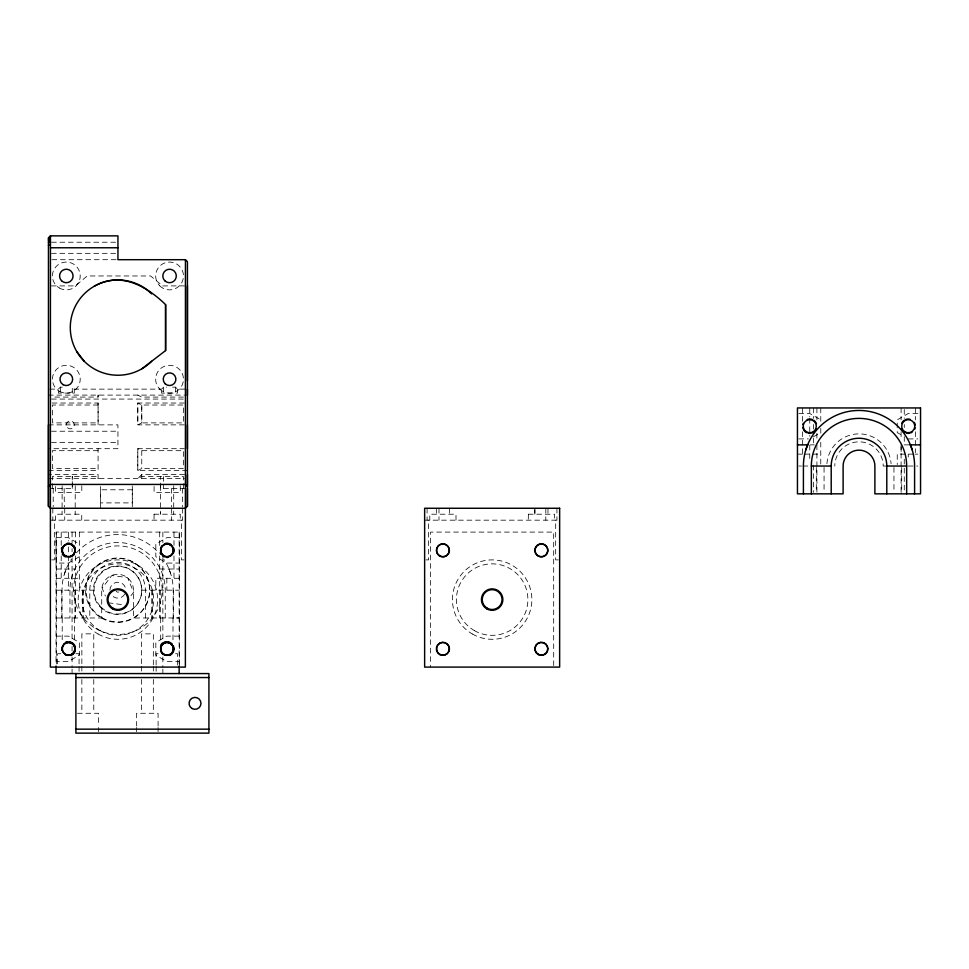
<?xml version="1.0" encoding="UTF-8"?>
<svg xmlns="http://www.w3.org/2000/svg" width="969" height="969" viewBox="0 0 969 969"><rect width="100%" height="100%" fill="white"/><g stroke="black" fill="none" stroke-linecap="round" stroke-linejoin="round"><path stroke-width="0.73" stroke-dasharray="4.84 3.63" d="M52.423 488.412L52.423 476.494L98.087 476.494L98.087 478.48L98.087 474.507L48.45 474.507M72.275 488.412L72.275 476.494L72.275 488.412L50.436 488.412M98.087 403.031L98.087 424.87L98.087 403.031L48.45 403.031M98.087 397.084L98.087 395.098L98.087 397.084L52.423 397.084M100.546 508.265L100.546 485.929M132.305 506.775L132.305 485.929M156.118 665.061L156.118 653.712L159.255 653.712M177.557 665.061L177.557 653.712L174.42 653.712M64.402 574.048L66.231 568.912M130.985 595.693L133.625 592.253L127.545 577.585L111.798 575.513L102.133 588.11L105.451 596.117M49.867 389.138L58.382 389.138L60.357 387.152L63.336 387.152M72.275 393.111L72.275 387.152L74.262 389.138L161.617 389.138L163.604 387.152L166.583 387.152M184.485 474.507L141.765 474.507L137.792 478.48L141.765 476.494L183.456 476.494L183.456 488.412M79.361 556.703L68.363 563.062L56.057 563.062L56.057 537.65L68.363 537.65L79.361 543.997M813.439 436.801L820.767 432.562M187.429 470.534L137.792 470.534L137.792 448.695L141.765 450.682L183.456 450.682L183.456 468.56L141.765 468.56L137.792 470.534L137.792 448.695L184.413 448.695M51.466 242.226L117.939 242.226M51.466 253.333L117.939 253.333M51.938 259.692L116.437 259.692M51.43 285.903L75.291 285.903L87.21 275.971L150.655 275.971L162.574 285.903L187.429 285.903M172.543 387.152L175.51 387.152L177.497 389.138L187.429 389.138M48.45 395.098L187.429 395.098M183.456 397.084L141.765 397.084L137.792 395.098M51.466 399.071L184.401 399.071M184.413 403.031L137.792 403.031L137.792 424.87L187.429 424.87M98.087 405.018L52.423 405.018L52.423 422.896L98.087 422.896M798.831 413.509L809.769 413.509L820.767 419.856M917.813 413.509L908.244 413.509L897.233 419.856L897.233 432.562L903.35 436.098M48.45 424.87L117.939 424.87L117.939 448.695L48.45 448.695M51.466 431.229L117.939 431.229M798.831 438.921L808.4 438.921M908.244 438.921L917.813 438.921M51.466 442.348L117.939 442.348M810.266 444.868L814.251 444.868M904.089 444.868L909.067 444.868M98.087 450.682L52.423 450.682L52.423 468.56L98.087 468.56M797.451 454.134L802.926 454.134M804.294 454.134L820.767 454.134M913.719 454.134L897.246 454.134L897.246 464.551M915.087 454.134L917.813 454.134M798.819 466.041L801.557 466.041M802.926 466.041L809.757 466.041M885.872 466.041L883.219 466.041A24.225 24.225 0 0 0 859.006 441.828A24.225 24.225 0 0 0 834.781 466.041M908.244 466.041L917.813 466.041M48.45 470.534L98.087 470.534L98.087 448.695M48.45 478.48L184.449 478.48M185.442 488.412L160.575 488.412L160.575 476.494M64.148 488.412L64.329 506.848M154.023 514.212L180.282 514.212L180.222 520.171M528.287 514.212L554.559 514.212L554.498 520.171M50.376 520.171L185.382 520.171M424.64 520.171L559.646 520.171M179.132 537.65L166.838 537.65L155.827 543.997L155.827 556.703L166.838 563.062L179.132 563.062M51.696 559.876L54.349 559.876L54.349 520.171M184.062 559.876L181.409 559.876L181.409 520.171M425.96 559.876L428.613 559.876L428.613 520.171M558.326 559.876L555.673 559.876L555.673 520.171M56.045 569.009L75.509 569.009M159.679 569.009L179.144 569.009M56.045 578.275L79.349 578.275M179.144 578.275L155.839 578.275L155.839 590.182M56.045 590.182L94.054 590.182M141.704 590.182L179.144 590.182M56.045 617.98L101.709 617.98L101.709 590.182A15.879 15.879 0 0 1 117.6 574.302A15.879 15.879 0 0 1 133.48 590.182L133.48 617.98L179.144 617.98L174.19 617.98M56.045 636.124L68.351 636.124L79.349 642.471L79.349 655.177L68.351 661.536L56.045 661.536M179.132 636.124L166.838 636.124L155.827 642.471L155.827 655.177L166.838 661.536L179.132 661.536M60.768 653.712L57.631 653.712L57.631 665.061M75.933 653.712L79.07 653.712L79.07 665.061M77.459 713.281L98.535 713.281L98.535 726.047M108.213 602.791L123.959 604.862M168.957 568.912L170.786 574.048M915.39 407.949L915.39 419.868M915.39 431.786L915.39 452.644M908.244 454.134L908.244 457.114M904.271 409.451L904.271 418.499M904.271 424.519L904.271 427.535M904.271 436.571L904.271 444.117M904.271 459.185L904.271 466.719M904.271 468.221L904.271 492.337M901.691 467.506L901.691 493.839M901.097 407.949L901.097 419.868M901.097 431.786L901.097 437.746M901.097 446.685L901.097 454.134M901.097 444.868L901.097 492.361M893.951 467.506L893.951 492.373M824.062 467.506L824.062 492.373M820.767 407.949L820.767 422.847M820.767 428.322L820.767 433.276M820.767 442.215L820.767 464.551M816.903 407.949L816.903 419.868M816.903 433.276L816.903 439.236M816.915 444.868L816.915 492.361M816.31 467.506L816.31 492.373M813.488 407.949L813.488 418.499M813.488 424.519L813.488 429.037M813.488 438.085L813.488 445.619M813.488 465.205L813.488 492.337M809.757 407.949L809.757 416.888M809.757 418.378L809.757 436.256M809.757 445.195L809.757 460.093M802.611 407.949L802.611 421.358M802.611 431.786L802.611 454.134M556.933 508.265L556.933 520.171M553.687 665.594L553.687 532.09L430.599 532.09L430.599 667.096M548.006 508.265L547.945 514.212M545.813 508.265L545.813 520.171M534.9 508.265L534.9 514.212M534.84 509.755L534.84 514.212M528.347 514.212L528.287 520.171M455.999 520.171L455.999 514.212L429.8 514.212L429.8 520.171M449.446 508.265L449.446 514.212M438.993 508.265L438.993 520.171M436.353 508.265L436.353 514.212M427.087 508.265L427.087 520.171M182.656 488.412L182.656 506.848M182.656 508.265L182.656 520.171M180.282 485.76L180.282 492.373L154.083 492.373L154.083 485.76M179.422 665.594L179.422 532.09L56.045 532.09L56.045 664.552M179.144 532.09L179.144 664.552M177.497 389.138L177.497 393.111L161.617 393.111L161.617 389.138M175.51 387.152L175.51 393.111M173.984 532.09L173.984 545.499M173.984 555.927L173.984 578.275M173.73 485.76L173.681 514.212M173.39 590.182L173.39 617.98M173.185 617.98L173.185 590.182A55.596 55.596 0 0 0 163.822 559.307M172.991 617.98L172.991 641.805M171.549 488.412L171.549 506.848M171.549 508.265L171.549 520.171M166.838 578.275L166.838 590.182M165.239 617.98L165.239 590.182A47.651 47.651 0 0 0 117.6 542.531A47.651 47.651 0 0 0 69.95 590.182L69.95 617.98M163.604 387.152L163.604 393.111M163.604 476.494L163.604 488.412M162.865 532.09L162.865 542.64M162.865 557.708L162.865 640.521M162.865 657.043L162.865 667.556M162.865 669.058L162.865 673.576M160.636 485.76L160.636 514.212L160.575 509.755M160.684 617.98L160.684 641.805M160.285 590.182L160.285 617.98M159.691 532.09L159.691 545.499M159.691 555.927L159.679 617.98M158.092 726.047L158.092 713.281L136.653 713.281L136.653 726.047M158.092 727.465L158.092 731.716M156.118 666.478L156.118 672.159M154.083 514.212L154.023 520.171M153.332 664.746L153.332 633.859L141.413 633.859L141.413 664.746M153.332 666.224L153.332 672.098M153.332 679.451L153.332 713.281M152.533 590.182L152.533 617.98M151.745 590.182L151.745 617.98M145.386 617.98L145.386 590.182A27.798 27.798 0 0 0 117.6 562.395A27.798 27.798 0 0 0 89.802 590.182L89.802 617.98M141.765 450.682L141.765 468.56M141.765 474.507L141.765 478.48M141.413 666.224L141.413 672.098M141.413 679.451L141.413 713.281M136.653 727.465L136.653 731.716M98.535 727.465L98.535 731.716M93.775 664.746L93.775 633.859L81.856 633.859L81.856 664.746M93.775 666.224L93.775 672.098M93.775 679.451L93.775 713.281M83.443 590.182L83.443 617.98M82.656 590.182L82.656 617.98M81.796 485.76L81.796 492.373L55.584 492.373L55.584 485.76M81.735 520.171L81.735 514.212L55.536 514.212L55.536 520.171M81.856 666.224L81.856 672.098M81.856 679.451L81.856 713.281M79.349 532.09L79.349 590.182M79.07 666.478L79.07 672.159M75.497 532.09L75.497 544.009M75.497 555.927L75.509 617.98M75.243 485.76L75.182 514.212M74.904 590.182L74.904 617.98M74.504 617.98L74.504 641.805M74.262 389.138L74.262 393.111L58.382 393.111L58.382 389.138M72.069 532.09L72.069 542.64M72.069 548.66L72.069 551.676M72.069 557.708L72.069 640.521M72.069 646.529L72.069 651.035M72.069 657.043L72.069 667.556M72.069 669.058L72.069 673.576M68.351 532.09L68.351 541.029M68.351 546.988L68.351 554.438M68.351 555.927L68.351 590.182M64.729 508.265L64.729 520.171M62.137 485.76L62.077 514.212M62.198 617.98L62.198 641.805M62.004 617.98L62.004 590.182A55.596 55.596 0 0 1 71.367 559.307M61.798 590.182L61.798 617.98M61.204 532.09L61.204 545.499M61.204 555.927L61.204 578.275M60.357 387.152L60.357 393.111M56.335 532.09L56.335 667.096M53.21 488.412L53.21 506.848M52.823 508.265L52.823 520.171M826.932 463.679A32.159 32.159 0 0 1 859.006 433.882A32.159 32.159 0 0 1 891.08 463.679M76.406 552.851A55.596 55.596 0 0 1 158.783 552.851M124.759 594.154A7.946 7.946 0 0 1 112.259 595.802M109.933 590.182A7.946 7.946 0 0 1 117.879 582.248A7.946 7.946 0 0 1 125.825 590.182M118.872 591.902A1.986 1.986 0 0 1 116.159 591.175M141.765 405.018L141.765 422.896L137.792 424.87L137.792 403.031L141.765 405.018L183.456 405.018L183.456 422.896L141.765 422.896L141.765 405.018M132.305 489.793L100.546 489.793L100.546 502.899L132.305 502.899L132.305 489.793M474.277 630.54A35.732 35.732 0 0 0 527.887 599.593A35.732 35.732 0 0 0 474.277 568.646A35.732 35.732 0 0 0 474.277 630.54M472.291 633.98A39.705 39.705 0 0 0 531.848 599.593A39.705 39.705 0 0 0 472.291 565.206A39.705 39.705 0 0 0 472.291 633.98M105.488 611.16A24.225 24.225 0 0 0 141.813 590.182A24.225 24.225 0 0 0 105.488 569.203A24.225 24.225 0 0 0 105.488 611.16M101.515 618.04A32.159 32.159 0 0 0 149.759 590.182A32.159 32.159 0 0 0 101.515 562.335A32.159 32.159 0 0 0 101.515 618.04M100.013 630.54A35.732 35.732 0 0 0 153.611 599.593A35.732 35.732 0 0 0 100.013 568.646A35.732 35.732 0 0 0 100.013 630.54M98.026 633.98A39.705 39.705 0 0 0 157.584 599.593A39.705 39.705 0 0 0 98.026 565.206A39.705 39.705 0 0 0 98.026 633.98M101.999 617.701A31.771 31.771 0 0 0 149.65 590.182A31.771 31.771 0 0 0 101.999 562.674A31.771 31.771 0 0 0 101.999 617.701M101.03 607.03A23.825 23.825 0 0 0 140.893 596.347A23.825 23.825 0 0 0 111.714 567.168A23.825 23.825 0 0 0 101.03 607.03M95.737 628.53A44.271 44.271 0 0 0 162.15 590.182A44.271 44.271 0 0 0 95.737 551.846A44.271 44.271 0 0 0 95.737 628.53M67.479 427.68A3.973 3.973 0 0 0 74.129 425.9A3.973 3.973 0 0 0 69.259 421.043A3.973 3.973 0 0 0 67.479 427.68M59.375 391.246A13.893 13.893 0 0 0 80.221 379.206A13.893 13.893 0 0 0 59.375 367.178A13.893 13.893 0 0 0 59.375 391.246M159.728 389.041A13.893 13.893 0 0 0 182.984 382.803A13.893 13.893 0 0 0 165.965 365.785A13.893 13.893 0 0 0 159.728 389.041M159.728 285.794A13.893 13.893 0 0 0 182.984 279.569A13.893 13.893 0 0 0 165.965 262.551A13.893 13.893 0 0 0 159.728 285.794M59.375 288.011A13.893 13.893 0 0 0 80.221 275.971A13.893 13.893 0 0 0 59.375 263.931A13.893 13.893 0 0 0 59.375 288.011"/><path stroke-width="1.45" d="M187.429 474.507L187.429 506.278L185.442 508.265L50.376 508.265L48.45 506.278L48.45 424.87M141.765 368.862L165.59 350.572L165.59 304.605C145.98 285.637 120.386 271.308 94.114 286.327M187.429 448.695L187.429 424.87M187.429 395.098L187.429 389.138M187.429 380.744L187.429 285.903M805.808 449.907L807.649 444.771M48.45 486.426L50.436 484.439L185.442 484.439L187.429 486.426L187.429 261.678L185.442 259.692L117.939 259.692L117.939 235.867L50.436 235.867L48.45 237.853L48.45 506.278M48.45 238.192L50.436 236.279M48.45 239.198L50.436 237.466M48.45 240.809L50.436 239.355M48.45 242.892L50.436 241.826M48.45 245.314L50.436 244.697M50.436 247.773L117.939 247.773M797.451 444.868L807.928 444.868M910.073 444.868L920.55 444.868M811.356 493.839L811.356 466.041L831.208 466.041A27.798 27.798 0 0 1 859.006 438.254A27.798 27.798 0 0 1 886.792 466.041L886.792 493.839M886.792 466.041L906.657 466.041L906.657 493.839M75.897 677.537L208.916 677.537M75.897 729.16L208.916 729.16M76.672 351.42L84.242 361.28A47.651 47.651 0 0 0 151.636 361.28M910.363 444.771L912.204 449.907M914.591 493.839L914.591 466.041A55.596 55.596 0 0 0 859.006 410.456A55.596 55.596 0 0 0 803.41 466.041L803.41 493.839M831.208 466.041L831.208 493.839M187.429 488.412L187.429 506.278M185.442 259.692L185.382 667.096L50.376 667.096L50.436 235.867M179.144 666.054L179.144 673.576M165.59 304.605L165.59 350.572M75.897 673.576L75.897 733.133L208.916 733.133L208.916 673.576L56.045 673.576L56.045 666.054M811.356 466.041A47.651 47.651 0 0 1 859.006 418.39A47.651 47.651 0 0 1 906.657 466.041M915.208 427.801A7.146 7.146 0 0 1 914.76 429.134M912.047 432.259A7.146 7.146 0 0 1 910.787 432.889M909.443 433.252A7.146 7.146 0 0 1 906.645 433.179M905.325 432.731A7.146 7.146 0 0 1 903.047 431.12M902.187 430.018A7.146 7.146 0 0 1 901.558 428.758M901.715 423.296A7.146 7.146 0 0 1 904.44 420.158M905.688 419.529A7.146 7.146 0 0 1 909.83 419.238M914.288 422.411A7.146 7.146 0 0 1 915.281 425.016M816.286 429.134A7.146 7.146 0 0 1 814.675 431.399M813.572 432.259A7.146 7.146 0 0 1 812.313 432.889M810.968 433.252A7.146 7.146 0 0 1 808.17 433.179M806.85 432.731A7.146 7.146 0 0 1 803.713 430.018M803.083 428.758A7.146 7.146 0 0 1 802.72 427.402M802.792 424.616A7.146 7.146 0 0 1 803.24 423.296M807.213 419.529A7.146 7.146 0 0 1 812.688 419.686M813.899 420.376A7.146 7.146 0 0 1 816.443 423.659M160.503 647.135A6.553 6.553 0 0 1 168.533 642.495A6.553 6.553 0 0 1 173.16 650.526A6.553 6.553 0 0 1 165.142 655.153M163.555 654.499A6.553 6.553 0 0 1 161.157 652.101M173.512 646.275A7.146 7.146 0 0 1 173.354 651.749M172.664 652.961A7.146 7.146 0 0 1 169.381 655.504M160.999 644.688A7.146 7.146 0 0 1 163.034 642.774M164.282 642.144A7.146 7.146 0 0 1 165.638 641.781M168.424 641.853A7.146 7.146 0 0 1 169.757 642.302M170.968 643.004A7.146 7.146 0 0 1 172.022 643.913M75.316 650.417A7.146 7.146 0 0 1 70.894 655.504M65.795 642.144A7.146 7.146 0 0 1 67.152 641.781M69.938 641.853A7.146 7.146 0 0 1 71.27 642.302M72.481 643.004A7.146 7.146 0 0 1 75.025 646.275M66.655 642.495A6.553 6.553 0 0 1 74.843 649.678A6.553 6.553 0 0 1 65.068 654.499M62.016 650.526A6.553 6.553 0 0 1 62.016 647.135M63.712 644.191A6.553 6.553 0 0 1 65.068 643.15M173.512 547.8A7.146 7.146 0 0 1 173.354 553.275M168.025 557.393A7.146 7.146 0 0 1 166.632 557.502M163.906 556.872A7.146 7.146 0 0 1 162.695 556.182M160.781 554.159A7.146 7.146 0 0 1 160.151 552.899M165.638 543.306A7.146 7.146 0 0 1 168.424 543.379M169.757 543.827A7.146 7.146 0 0 1 170.968 544.517M166.838 543.803A6.553 6.553 0 0 1 173.378 550.356A6.553 6.553 0 0 1 166.838 556.909M165.142 556.678A6.553 6.553 0 0 1 163.555 556.024M162.198 554.983A6.553 6.553 0 0 1 160.503 552.051M160.503 548.66A6.553 6.553 0 0 1 162.198 545.717M163.555 544.675A6.553 6.553 0 0 1 165.142 544.021M68.363 543.803A6.553 6.553 0 0 1 70.059 556.678M66.667 556.678A6.553 6.553 0 0 1 66.667 544.021M74.189 554.486A7.146 7.146 0 0 1 73.269 555.552M65.432 556.872A7.146 7.146 0 0 1 62.307 554.159M61.386 548.757A7.146 7.146 0 0 1 61.834 547.437M67.164 543.306A7.146 7.146 0 0 1 69.95 543.379M71.282 543.827A7.146 7.146 0 0 1 72.493 544.517M73.547 545.438A7.146 7.146 0 0 1 75.037 547.8M84.242 361.28A47.651 47.651 0 0 1 84.242 293.898A47.651 47.651 0 0 1 151.636 293.898M920.55 407.949L797.451 407.949L797.451 493.839L843.115 493.839L843.115 466.041A15.879 15.879 0 0 1 859.006 450.161A15.879 15.879 0 0 1 874.886 466.041L874.886 493.839L920.55 493.839L920.55 407.949M559.646 508.265L424.64 508.265L424.64 667.096L559.646 667.096L559.646 508.265M538.11 654.499A6.553 6.553 0 0 0 547.933 648.83A6.553 6.553 0 0 0 538.11 643.15A6.553 6.553 0 0 0 538.11 654.499M439.635 654.499A6.553 6.553 0 0 0 449.459 648.83A6.553 6.553 0 0 0 439.635 643.15A6.553 6.553 0 0 0 439.635 654.499M438.703 555.37A6.553 6.553 0 0 0 449.362 551.482A6.553 6.553 0 0 0 440.665 544.203A6.553 6.553 0 0 0 438.703 555.37M537.08 555.298A6.553 6.553 0 0 0 547.812 551.603A6.553 6.553 0 0 0 539.248 544.154A6.553 6.553 0 0 0 537.08 555.298M486.789 608.871A10.72 10.72 0 0 0 502.863 599.593A10.72 10.72 0 0 0 486.789 590.303A10.72 10.72 0 0 0 486.789 608.871M538.207 654.329A6.359 6.359 0 0 0 547.739 648.83A6.359 6.359 0 0 0 538.207 643.319A6.359 6.359 0 0 0 538.207 654.329M487.177 608.181A9.932 9.932 0 0 0 502.075 599.593A9.932 9.932 0 0 0 487.177 590.993A9.932 9.932 0 0 0 487.177 608.181M538.207 555.855A6.359 6.359 0 0 0 547.739 550.356A6.359 6.359 0 0 0 538.207 544.844A6.359 6.359 0 0 0 538.207 555.855M439.732 555.855A6.359 6.359 0 0 0 449.265 550.356A6.359 6.359 0 0 0 439.732 544.844A6.359 6.359 0 0 0 439.732 555.855M439.732 654.329A6.359 6.359 0 0 0 449.265 648.83A6.359 6.359 0 0 0 439.732 643.319A6.359 6.359 0 0 0 439.732 654.329M904.961 431.883A6.553 6.553 0 0 0 914.797 426.215A6.553 6.553 0 0 0 904.961 420.534A6.553 6.553 0 0 0 904.961 431.883M806.487 431.883A6.553 6.553 0 0 0 816.322 426.215A6.553 6.553 0 0 0 806.487 420.534A6.553 6.553 0 0 0 806.487 431.883M163.943 654.329A6.359 6.359 0 0 0 173.475 648.83A6.359 6.359 0 0 0 163.943 643.319A6.359 6.359 0 0 0 163.943 654.329M112.913 608.181A9.932 9.932 0 0 0 127.811 599.593A9.932 9.932 0 0 0 112.913 590.993A9.932 9.932 0 0 0 112.913 608.181M163.943 555.855A6.359 6.359 0 0 0 173.475 550.356A6.359 6.359 0 0 0 163.943 544.844A6.359 6.359 0 0 0 163.943 555.855M65.468 555.855A6.359 6.359 0 0 0 75.001 550.356A6.359 6.359 0 0 0 65.468 544.844A6.359 6.359 0 0 0 65.468 555.855M65.468 654.329A6.359 6.359 0 0 0 75.001 648.83A6.359 6.359 0 0 0 65.468 643.319A6.359 6.359 0 0 0 65.468 654.329M163.846 654.499A6.553 6.553 0 0 0 173.669 648.83A6.553 6.553 0 0 0 163.846 643.15A6.553 6.553 0 0 0 163.846 654.499M65.371 654.499A6.553 6.553 0 0 0 75.194 648.83A6.553 6.553 0 0 0 65.371 643.15A6.553 6.553 0 0 0 65.371 654.499M64.439 555.37A6.553 6.553 0 0 0 75.097 551.482A6.553 6.553 0 0 0 66.389 544.203A6.553 6.553 0 0 0 64.439 555.37M162.816 555.298A6.553 6.553 0 0 0 173.548 551.603A6.553 6.553 0 0 0 164.984 544.154A6.553 6.553 0 0 0 162.816 555.298M112.513 608.871A10.72 10.72 0 0 0 128.598 599.593A10.72 10.72 0 0 0 112.513 590.303A10.72 10.72 0 0 0 112.513 608.871M63.142 384.717A6.359 6.359 0 0 0 72.675 379.206A6.359 6.359 0 0 0 63.142 373.707A6.359 6.359 0 0 0 63.142 384.717M165.069 383.7A6.359 6.359 0 0 0 175.692 380.853A6.359 6.359 0 0 0 167.916 373.077A6.359 6.359 0 0 0 165.069 383.7M61.544 280.744A6.747 6.747 0 0 0 72.845 277.715A6.747 6.747 0 0 0 64.572 269.455A6.747 6.747 0 0 0 61.544 280.744M164.791 280.744A6.747 6.747 0 0 0 176.079 277.715A6.747 6.747 0 0 0 167.807 269.455A6.747 6.747 0 0 0 164.791 280.744M192.044 708.509A5.959 5.959 0 0 0 200.983 703.349A5.959 5.959 0 0 0 192.044 698.189A5.959 5.959 0 0 0 192.044 708.509"/></g></svg>
